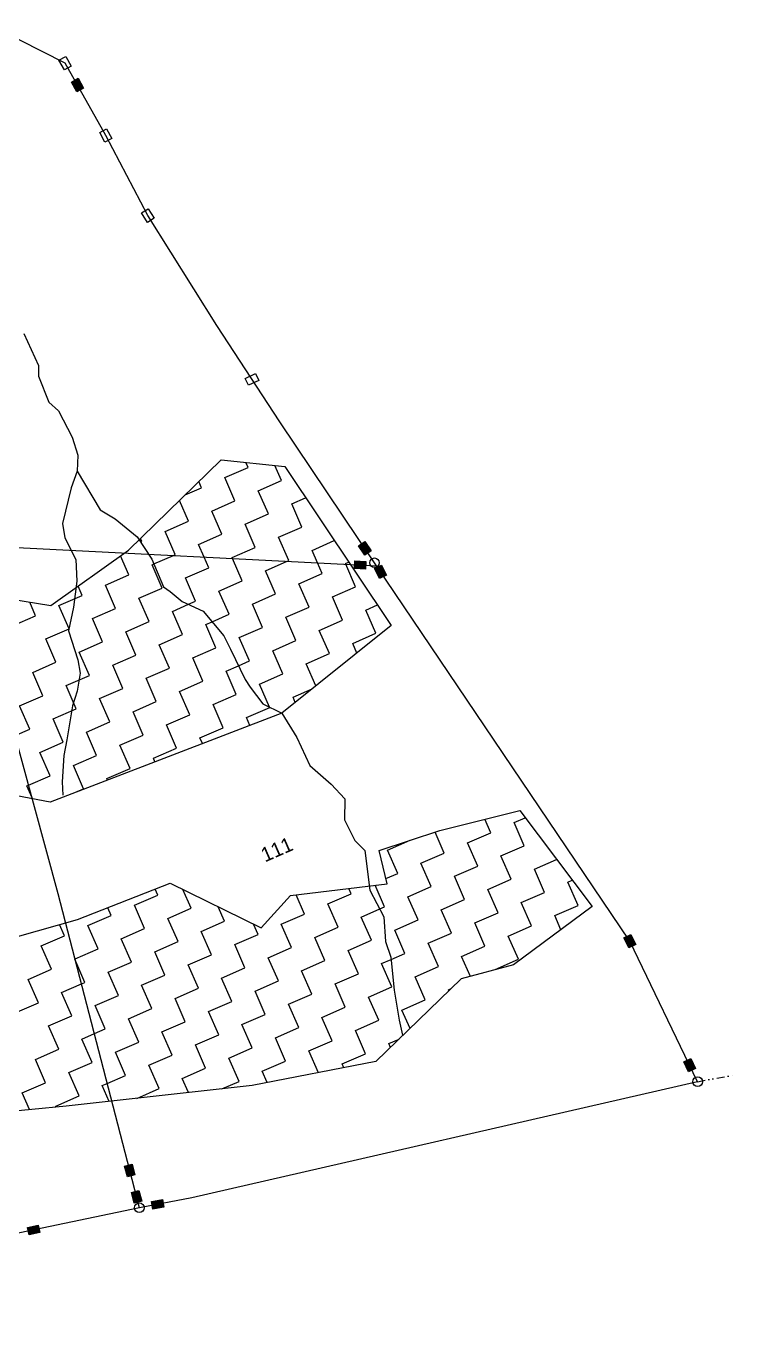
# Model space of a CAD drawing. Header units: metres. Extents: x 317389 to 323374, y 1888575 to 1892651.
# Drawn here: x 322912 to 323374, y 1889401 to 1890249 of the extents above; entities that cross this region are included whole.
import ezdxf

# ---------------------------------------------------------------- set-up
doc = ezdxf.new("R2010")
doc.units = ezdxf.units.M
doc.header["$MEASUREMENT"] = 0
doc.linetypes.add('DIVIDE', pattern=[1.25, 0.5, -0.25, 0, -0.25, 0, -0.25])
for name, color, linetype in [('LINE_WATER', 4, 'Continuous'), ('POLY_HATCH', 12, 'Continuous'), ('POLY_PARCEL', 6, 'Continuous'), ('TEXT_PARCEL', 7, 'Continuous'), ('V_BOUND_LINE', 7, 'Continuous'), ('V_DIVIDE_LINE', 7, 'DIVIDE')]:
    doc.layers.add(name, color=color, linetype=linetype)
doc.styles.add('TEXT_MAP', font='')
doc.styles.get('TEXT_MAP').set_extended_font_data('Kruti Dev 050')

msp = doc.modelspace()

# ---------------------------------------------------------------- hatches: boundary and pattern name
for points in [[(322944.84, 1890206.56), (322949.21, 1890209.02), (322945.65, 1890215.35), (322941.28, 1890212.88)], [(323132.68, 1889913.4), (323128.51, 1889910.6), (323132.56, 1889904.57), (323136.73, 1889907.37)], [(323126.11, 1889900.78), (323125.85, 1889895.76), (323133.1, 1889895.39), (323133.36, 1889900.41)], [(323142.24, 1889889.35), (323146.75, 1889891.55), (323143.57, 1889898.07), (323139.06, 1889895.87)], [(323304.74, 1889648.46), (323309.27, 1889650.64), (323306.11, 1889657.18), (323301.58, 1889654.99)], [(323345.14, 1889576.42), (323340.62, 1889574.23), (323343.78, 1889567.7), (323348.3, 1889569.88)], [(322980.88, 1889507.53), (322976.02, 1889506.27), (322977.84, 1889499.24), (322982.7, 1889500.5)], [(322985.33, 1889490.32), (322980.47, 1889489.07), (322982.28, 1889482.04), (322987.15, 1889483.29)], [(323001.58, 1889479.55), (323000.65, 1889484.49), (322993.51, 1889483.15), (322994.44, 1889478.21)], [(322920.78, 1889462.9), (322919.75, 1889467.81), (322912.64, 1889466.32), (322913.68, 1889461.4)]]:
    msp.add_hatch(color=256).paths.add_polyline_path(points)

# ---------------------------------------------------------------- linework, layer by layer
for points in [[(322937.58, 1890229.68), (322941.14, 1890223.36), (322936.77, 1890220.89), (322933.21, 1890227.22)], [(322945.65, 1890215.35), (322949.21, 1890209.02), (322944.84, 1890206.56), (322941.28, 1890212.88)], [(322964.28, 1890182.46), (322967.66, 1890176.03), (322963.21, 1890173.7), (322959.84, 1890180.13)], [(322991.37, 1890130.25), (322995.22, 1890124.1), (322990.96, 1890121.43), (322987.11, 1890127.59)], [(323054.72, 1890019.77), (323061.27, 1890022.9), (323063.44, 1890018.37), (323056.88, 1890015.24)], [(323132.56, 1889904.57), (323128.51, 1889910.6), (323132.68, 1889913.4), (323136.73, 1889907.37)], [(323133.1, 1889895.39), (323125.85, 1889895.76), (323126.11, 1889900.78), (323133.36, 1889900.41)], [(323143.57, 1889898.07), (323146.75, 1889891.55), (323142.24, 1889889.35), (323139.06, 1889895.87)], [(323306.11, 1889657.18), (323309.27, 1889650.64), (323304.74, 1889648.46), (323301.58, 1889654.99)], [(323343.78, 1889567.7), (323340.62, 1889574.23), (323345.14, 1889576.42), (323348.3, 1889569.88)], [(322977.84, 1889499.24), (322976.02, 1889506.27), (322980.88, 1889507.53), (322982.7, 1889500.5)], [(322982.28, 1889482.04), (322980.47, 1889489.07), (322985.33, 1889490.32), (322987.15, 1889483.29)], [(322993.51, 1889483.15), (323000.65, 1889484.49), (323001.58, 1889479.55), (322994.44, 1889478.21)], [(322912.64, 1889466.32), (322919.75, 1889467.81), (322920.78, 1889462.9), (322913.68, 1889461.4)]]:
    msp.add_lwpolyline(points, close=True)
for centre in [(323138.96, 1889899.55), (323349.67, 1889561.28), (322985.63, 1889479.12)]:
    msp.add_circle(centre, 3.11)
at = {"layer": 'LINE_WATER'}
for p, q in [((322910.37, 1890049), (322919.81, 1890028.05)), ((322919.81, 1890028.05), (322919.79, 1890021.11)), ((322919.79, 1890021.11), (322926.65, 1890004.14)), ((322926.65, 1890004.14), (322932.97, 1889998.58)), ((322932.97, 1889998.58), (322941.87, 1889981.39)), ((322941.87, 1889981.39), (322945.59, 1889969.7)), ((322945.59, 1889969.7), (322945.15, 1889959.25)), ((322945.15, 1889959.25), (322941.23, 1889948.5)), ((322945.15, 1889959.25), (322960.02, 1889934.12)), ((322941.23, 1889948.5), (322935.5, 1889925.24)), ((322960.02, 1889934.12), (322969.85, 1889928.16)), ((322935.5, 1889925.24), (322937.09, 1889915.83)), ((322969.85, 1889928.16), (322984.17, 1889916.38)), ((322984.17, 1889916.38), (322993.78, 1889902)), ((322937.09, 1889915.83), (322944.24, 1889901.7)), ((322944.24, 1889901.7), (322944.82, 1889887.51)), ((322993.78, 1889902), (323001.38, 1889883.97)), ((322944.82, 1889887.51), (322942.61, 1889870.69)), ((323001.38, 1889883.97), (323005.78, 1889880.9)), ((323005.78, 1889880.9), (323013.65, 1889874.35)), ((323013.65, 1889874.35), (323027.22, 1889868.08)), ((322942.61, 1889870.69), (322939.37, 1889855.25)), ((323027.22, 1889868.08), (323040.63, 1889852.02)), ((322939.37, 1889855.25), (322945.58, 1889836.22)), ((323040.63, 1889852.02), (323045.07, 1889843.15)), ((323045.07, 1889843.15), (323054.52, 1889823.42)), ((322945.58, 1889836.22), (322946.97, 1889827.57)), ((322946.97, 1889827.57), (322945.03, 1889815.92)), ((323054.52, 1889823.42), (323057.79, 1889818.47)), ((322945.03, 1889815.92), (322942.1, 1889806.23)), ((323057.79, 1889818.47), (323066.11, 1889807.69)), ((322942.1, 1889806.23), (322938.23, 1889784.2)), ((323066.11, 1889807.69), (323078.56, 1889801.47)), ((323078.56, 1889801.47), (323088.22, 1889785.73)), ((322938.23, 1889784.2), (322936.42, 1889773.87)), ((323088.22, 1889785.73), (323096.82, 1889767.3)), ((322936.42, 1889773.87), (322935.37, 1889756.84)), ((323096.82, 1889767.3), (323110.67, 1889755.32)), ((322935.37, 1889756.84), (322935.66, 1889748.1)), ((323110.67, 1889755.32), (323119.62, 1889745.64)), ((323119.62, 1889745.64), (323119.48, 1889731.99)), ((323119.48, 1889731.99), (323126.18, 1889718.55)), ((323126.18, 1889718.55), (323132.67, 1889711.96)), ((323132.67, 1889711.96), (323135.88, 1889686.18)), ((323135.88, 1889686.18), (323145.02, 1889668.71)), ((323145.02, 1889668.71), (323146.05, 1889652.62)), ((323146.05, 1889652.62), (323149.62, 1889642.49)), ((323149.62, 1889642.49), (323151.88, 1889620.95)), ((323151.88, 1889620.95), (323154.96, 1889601.47)), ((323154.96, 1889601.47), (323157.26, 1889591.64))]:
    msp.add_line(p, q, dxfattribs=at)
at = {"layer": 'POLY_HATCH'}
for p, q in [((322978.52, 1889907.82), (323039, 1889966.68)), ((323039, 1889966.68), (323080.5, 1889962.25)), ((323080.5, 1889962.25), (323149.81, 1889858.57)), ((322927.93, 1889871.62), (322978.52, 1889907.82)), ((322854.94, 1889883.45), (322927.93, 1889871.62)), ((323149.81, 1889858.57), (323078.56, 1889801.47)), ((323078.56, 1889801.47), (322927.39, 1889743.59)), ((322927.39, 1889743.59), (322896.57, 1889749.35)), ((323181.46, 1889725.04), (323233.72, 1889738.01)), ((323233.72, 1889738.01), (323280.86, 1889675.4)), ((323141.94, 1889712.01), (323181.46, 1889725.04)), ((323147.17, 1889690.32), (323141.94, 1889712.01)), ((322945.4, 1889667.04), (323005.76, 1889690.58)), ((323005.76, 1889690.58), (323065.09, 1889661.51)), ((323084.17, 1889682.54), (323147.17, 1889690.32)), ((323065.09, 1889661.51), (323084.17, 1889682.54)), ((323280.86, 1889675.4), (323229.59, 1889637.5)), ((322825.96, 1889633.18), (322945.4, 1889667.04)), ((323229.59, 1889637.5), (323195.49, 1889628.24)), ((323195.49, 1889628.24), (323139.91, 1889574.35)), ((323139.91, 1889574.35), (323059.11, 1889558.79)), ((323059.11, 1889558.79), (322937.84, 1889545.29)), ((322937.84, 1889545.29), (322814.35, 1889533.64))]:
    msp.add_line(p, q, dxfattribs=at)
at = {"layer": 'POLY_HATCH', "linetype": 'Continuous'}
for p, q in [((323041.34, 1889955.1), (323056.52, 1889961.73)), ((323056.52, 1889961.73), (323055.11, 1889964.96)), ((323078.33, 1889953.18), (323074.07, 1889962.93)), ((323026.16, 1889948.47), (323024.41, 1889952.48)), ((323047.97, 1889939.92), (323041.34, 1889955.1)), ((323063.15, 1889946.55), (323078.33, 1889953.18)), ((323015.51, 1889943.81), (323026.16, 1889948.47)), ((323069.78, 1889931.37), (323063.15, 1889946.55)), ((323084.96, 1889938.01), (323094.05, 1889941.98)), ((323017.61, 1889926.66), (323011.73, 1889940.14)), ((323032.79, 1889933.29), (323047.97, 1889939.92)), ((323039.42, 1889918.11), (323032.79, 1889933.29)), ((323091.59, 1889922.83), (323084.96, 1889938.01)), ((323002.43, 1889920.03), (323017.61, 1889926.66)), ((323054.6, 1889924.74), (323069.78, 1889931.37)), ((323061.23, 1889909.56), (323054.6, 1889924.74)), ((323009.07, 1889904.85), (323002.43, 1889920.03)), ((323024.24, 1889911.48), (323039.42, 1889918.11)), ((323076.41, 1889916.2), (323091.59, 1889922.83)), ((323083.04, 1889901.02), (323076.41, 1889916.2)), ((322987.26, 1889913.4), (322986.36, 1889915.45)), ((322986.41, 1889913.03), (322987.26, 1889913.4)), ((323027.83, 1889903.28), (323024.24, 1889911.48)), ((323046.05, 1889902.93), (323061.23, 1889909.56)), ((323098.22, 1889907.65), (323112.75, 1889914)), ((323101.78, 1889899.51), (323098.22, 1889907.65)), ((322978.71, 1889891.59), (322973.26, 1889904.06)), ((322995.15, 1889898.77), (323007.82, 1889904.31)), ((323007.82, 1889904.31), (323009.07, 1889904.85)), ((323030.88, 1889896.3), (323027.83, 1889903.28)), ((323046.31, 1889902.34), (323046.05, 1889902.93)), ((323052.69, 1889887.75), (323046.31, 1889902.34)), ((323067.87, 1889894.39), (323081.91, 1889900.52)), ((323081.91, 1889900.52), (323083.04, 1889901.02)), ((323104.85, 1889892.47), (323101.78, 1889899.51)), ((323120.03, 1889899.1), (323122.11, 1889900.01)), ((323120.27, 1889898.56), (323120.03, 1889899.1)), ((322963.53, 1889884.95), (322978.71, 1889891.59)), ((322993.89, 1889898.22), (322995.15, 1889898.77)), ((323000.52, 1889883.04), (322993.89, 1889898.22)), ((323015.7, 1889889.67), (323030.88, 1889896.3)), ((323074.5, 1889879.21), (323067.87, 1889894.39)), ((323089.68, 1889885.84), (323104.85, 1889892.47)), ((323126.67, 1889883.92), (323120.27, 1889898.56)), ((322948.35, 1889878.32), (322945.72, 1889884.35)), ((322970.16, 1889869.78), (322963.53, 1889884.95)), ((322985.34, 1889876.41), (323000.52, 1889883.04)), ((323022.33, 1889874.49), (323015.7, 1889889.67)), ((323037.51, 1889881.12), (323052.69, 1889887.75)), ((323096.31, 1889870.66), (323089.68, 1889885.84)), ((323111.49, 1889877.29), (323126.67, 1889883.92)), ((322917.99, 1889865.06), (322914.15, 1889873.85)), ((322933.17, 1889871.69), (322948.35, 1889878.32)), ((322991.97, 1889861.23), (322985.34, 1889876.41)), ((323017.71, 1889872.47), (323022.33, 1889874.49)), ((323044.14, 1889865.94), (323037.51, 1889881.12)), ((323059.32, 1889872.57), (323074.5, 1889879.21)), ((323118.12, 1889862.11), (323111.49, 1889877.29)), ((322902.81, 1889858.43), (322917.99, 1889865.06)), ((322939.8, 1889856.51), (322933.17, 1889871.69)), ((322954.98, 1889863.14), (322970.16, 1889869.78)), ((323007.15, 1889867.86), (323017.71, 1889872.47)), ((323013.78, 1889852.68), (323007.15, 1889867.86)), ((323033.05, 1889861.1), (323044.14, 1889865.94)), ((323065.95, 1889857.4), (323059.32, 1889872.57)), ((323081.13, 1889864.03), (323096.31, 1889870.66)), ((323133.3, 1889868.74), (323140.81, 1889872.03)), ((323139.93, 1889853.56), (323133.3, 1889868.74)), ((322924.62, 1889849.88), (322939.8, 1889856.51)), ((322961.61, 1889847.97), (322954.98, 1889863.14)), ((322976.79, 1889854.6), (322991.97, 1889861.23)), ((323028.96, 1889859.31), (323033.05, 1889861.1)), ((323035.59, 1889844.13), (323028.96, 1889859.31)), ((323050.77, 1889850.76), (323065.95, 1889857.4)), ((323087.76, 1889848.85), (323081.13, 1889864.03)), ((323102.94, 1889855.48), (323118.12, 1889862.11)), ((322931.25, 1889834.7), (322924.62, 1889849.88)), ((322983.42, 1889839.42), (322976.79, 1889854.6)), ((322998.6, 1889846.05), (323013.78, 1889852.68)), ((323057.4, 1889835.59), (323050.77, 1889850.76)), ((323072.58, 1889842.22), (323087.76, 1889848.85)), ((323109.57, 1889840.3), (323102.94, 1889855.48)), ((323124.75, 1889846.93), (323139.93, 1889853.56)), ((322946.43, 1889841.33), (322961.61, 1889847.97)), ((322953.06, 1889826.16), (322946.43, 1889841.33)), ((323005.23, 1889830.87), (322998.6, 1889846.05)), ((323020.41, 1889837.5), (323035.59, 1889844.13)), ((323079.21, 1889827.04), (323072.58, 1889842.22)), ((323094.39, 1889833.67), (323109.57, 1889840.3)), ((323127.48, 1889840.68), (323124.75, 1889846.93)), ((322916.08, 1889828.07), (322931.25, 1889834.7)), ((322968.24, 1889832.79), (322983.42, 1889839.42)), ((322974.88, 1889817.61), (322968.24, 1889832.79)), ((323027.04, 1889822.32), (323020.41, 1889837.5)), ((323042.22, 1889828.95), (323050.2, 1889832.44)), ((323050.2, 1889832.44), (323057.4, 1889835.59)), ((323100.7, 1889819.22), (323094.39, 1889833.67)), ((322922.71, 1889812.89), (322916.08, 1889828.07)), ((322937.89, 1889819.52), (322953.06, 1889826.16)), ((322990.05, 1889824.24), (323005.23, 1889830.87)), ((322996.69, 1889809.06), (322990.05, 1889824.24)), ((323048.85, 1889813.78), (323042.22, 1889828.95)), ((323064.03, 1889820.41), (323079.21, 1889827.04)), ((322944.52, 1889804.34), (322937.89, 1889819.52)), ((322959.7, 1889810.98), (322974.88, 1889817.61)), ((323011.86, 1889815.69), (323027.04, 1889822.32)), ((323018.5, 1889800.51), (323011.86, 1889815.69)), ((323070.56, 1889805.47), (323064.03, 1889820.41)), ((323085.84, 1889811.86), (323098.31, 1889817.31)), ((322907.53, 1889806.26), (322922.71, 1889812.89)), ((322914.16, 1889791.08), (322907.53, 1889806.26)), ((322966.33, 1889795.8), (322959.7, 1889810.98)), ((322981.51, 1889802.43), (322996.69, 1889809.06)), ((323033.67, 1889807.14), (323048.85, 1889813.78)), ((323040.31, 1889791.96), (323033.67, 1889807.14)), ((323087.31, 1889808.49), (323085.84, 1889811.86)), ((322929.34, 1889797.71), (322944.52, 1889804.34)), ((322935.97, 1889782.53), (322929.34, 1889797.71)), ((322988.14, 1889787.25), (322981.51, 1889802.43)), ((323003.32, 1889793.88), (323018.5, 1889800.51)), ((323055.49, 1889798.6), (323070.66, 1889805.23)), ((323057.71, 1889793.49), (323055.49, 1889798.6)), ((323070.66, 1889805.23), (323070.56, 1889805.47)), ((322904.54, 1889786.88), (322914.16, 1889791.08)), ((322951.15, 1889789.17), (322966.33, 1889795.8)), ((322957.78, 1889773.99), (322951.15, 1889789.17)), ((323009.95, 1889778.7), (323003.32, 1889793.88)), ((323025.13, 1889785.33), (323040.31, 1889791.96)), ((322920.79, 1889775.9), (322935.97, 1889782.53)), ((322972.96, 1889780.62), (322988.14, 1889787.25)), ((322979.59, 1889765.44), (322972.96, 1889780.62)), ((323026.74, 1889781.64), (323025.13, 1889785.33)), ((322927.42, 1889760.72), (322920.79, 1889775.9)), ((322942.6, 1889767.36), (322957.78, 1889773.99)), ((322994.77, 1889772.07), (323009.95, 1889778.7)), ((322995.77, 1889769.78), (322994.77, 1889772.07)), ((322949.23, 1889752.18), (322942.6, 1889767.36)), ((322964.41, 1889758.81), (322979.59, 1889765.44)), ((322913.38, 1889754.59), (322927.42, 1889760.72)), ((322964.8, 1889757.92), (322964.41, 1889758.81)), ((322912.24, 1889754.09), (322913.38, 1889754.59)), ((322915.64, 1889746.31), (322912.24, 1889754.09)), ((322915.89, 1889745.74), (322915.64, 1889746.31)), ((322945.18, 1889750.41), (322949.23, 1889752.18)), ((323214.79, 1889723.58), (323210.96, 1889732.36)), ((323229.97, 1889730.22), (323237.21, 1889733.38)), ((323236.6, 1889715.04), (323229.97, 1889730.22)), ((323184.43, 1889710.32), (323178.44, 1889724.04)), ((323199.61, 1889716.95), (323214.79, 1889723.58)), ((323147.44, 1889712.24), (323162.24, 1889718.7)), ((323154.07, 1889697.06), (323147.44, 1889712.24)), ((323206.24, 1889701.77), (323199.61, 1889716.95)), ((323221.42, 1889708.4), (323236.6, 1889715.04)), ((323169.25, 1889703.69), (323184.43, 1889710.32)), ((323228.05, 1889693.23), (323221.42, 1889708.4)), ((323243.23, 1889699.86), (323257.69, 1889706.17)), ((323146.36, 1889693.69), (323154.07, 1889697.06)), ((323175.88, 1889688.51), (323169.25, 1889703.69)), ((323191.06, 1889695.14), (323206.24, 1889701.77)), ((323249.86, 1889684.68), (323243.23, 1889699.86)), ((322997.57, 1889682.91), (322995.9, 1889686.74)), ((323123.72, 1889683.8), (323122.21, 1889687.24)), ((323145.53, 1889675.25), (323139.36, 1889689.36)), ((323160.7, 1889681.88), (323175.88, 1889688.51)), ((323197.69, 1889679.96), (323191.06, 1889695.14)), ((323212.87, 1889686.59), (323228.05, 1889693.23)), ((323265.04, 1889691.31), (323267.93, 1889692.57)), ((323271.67, 1889676.13), (323265.04, 1889691.31)), ((322982.39, 1889676.28), (322997.57, 1889682.91)), ((323019.38, 1889674.37), (323014.07, 1889686.51)), ((323093.36, 1889670.53), (323087.91, 1889683)), ((323108.54, 1889677.16), (323123.72, 1889683.8)), ((323167.34, 1889666.7), (323160.7, 1889681.88)), ((323182.52, 1889673.33), (323197.69, 1889679.96)), ((323219.5, 1889671.42), (323212.87, 1889686.59)), ((323234.68, 1889678.05), (323249.86, 1889684.68)), ((322967.21, 1889669.65), (322965.01, 1889674.68)), ((322989.02, 1889661.1), (322982.39, 1889676.28)), ((323004.2, 1889667.73), (323019.38, 1889674.37)), ((323041.19, 1889665.82), (323037.07, 1889675.24)), ((323078.18, 1889663.9), (323093.36, 1889670.53)), ((323115.17, 1889661.99), (323108.54, 1889677.16)), ((323130.35, 1889668.62), (323142.33, 1889673.85)), ((323142.33, 1889673.85), (323145.53, 1889675.25)), ((323189.15, 1889658.15), (323182.52, 1889673.33)), ((323204.33, 1889664.78), (323219.5, 1889671.42)), ((323241.32, 1889662.87), (323234.68, 1889678.05)), ((323256.49, 1889669.5), (323271.67, 1889676.13)), ((322936.85, 1889656.39), (322933.66, 1889663.71)), ((322952.03, 1889663.02), (322967.21, 1889669.65)), ((322958.66, 1889647.84), (322952.03, 1889663.02)), ((323010.83, 1889652.55), (323004.2, 1889667.73)), ((323026.01, 1889659.19), (323041.19, 1889665.82)), ((323063, 1889657.27), (323060.07, 1889663.97)), ((323084.81, 1889648.72), (323078.18, 1889663.9)), ((323099.99, 1889655.35), (323115.17, 1889661.99)), ((323136.98, 1889653.44), (323130.35, 1889668.62)), ((323152.16, 1889660.07), (323167.34, 1889666.7)), ((323210.96, 1889649.61), (323204.33, 1889664.78)), ((323226.14, 1889656.24), (323241.32, 1889662.87)), ((323260.49, 1889660.35), (323256.49, 1889669.5)), ((322921.67, 1889649.76), (322936.85, 1889656.39)), ((322973.84, 1889654.47), (322989.02, 1889661.1)), ((322980.47, 1889639.29), (322973.84, 1889654.47)), ((323032.64, 1889644.01), (323026.01, 1889659.19)), ((323047.82, 1889650.64), (323063, 1889657.27)), ((323106.62, 1889640.17), (323099.99, 1889655.35)), ((323121.8, 1889646.81), (323136.98, 1889653.44)), ((323158.79, 1889644.89), (323152.16, 1889660.07)), ((323173.97, 1889651.52), (323189.15, 1889658.15)), ((323232.77, 1889641.06), (323226.14, 1889656.24)), ((322928.3, 1889634.58), (322921.67, 1889649.76)), ((322943.72, 1889641.31), (322958.66, 1889647.84)), ((322995.65, 1889645.92), (323010.83, 1889652.55)), ((323002.28, 1889630.74), (322995.65, 1889645.92)), ((323054.45, 1889635.46), (323047.82, 1889650.64)), ((323069.63, 1889642.09), (323084.81, 1889648.72)), ((323128.43, 1889631.63), (323121.8, 1889646.81)), ((323149.78, 1889640.95), (323158.79, 1889644.89)), ((323180.6, 1889636.34), (323173.97, 1889651.52)), ((323195.78, 1889642.97), (323210.96, 1889649.61)), ((322943.48, 1889641.21), (322943.72, 1889641.31)), ((322944.13, 1889639.72), (322943.48, 1889641.21)), ((322950.12, 1889626.03), (322944.13, 1889639.72)), ((322965.29, 1889632.66), (322980.47, 1889639.29)), ((323017.46, 1889637.38), (323032.64, 1889644.01)), ((323024.09, 1889622.2), (323017.46, 1889637.38)), ((323076.26, 1889626.91), (323069.63, 1889642.09)), ((323091.44, 1889633.54), (323106.62, 1889640.17)), ((323143.61, 1889638.26), (323149.78, 1889640.95)), ((323150.24, 1889623.08), (323143.61, 1889638.26)), ((323165.42, 1889629.71), (323180.6, 1889636.34)), ((323201.5, 1889629.87), (323195.78, 1889642.97)), ((323217.59, 1889634.43), (323232.77, 1889641.06)), ((322913.13, 1889627.95), (322928.3, 1889634.58)), ((322919.76, 1889612.77), (322913.13, 1889627.95)), ((322971.93, 1889617.48), (322965.29, 1889632.66)), ((322987.1, 1889624.11), (323002.28, 1889630.74)), ((323039.27, 1889628.83), (323054.45, 1889635.46)), ((323045.9, 1889613.65), (323039.27, 1889628.83)), ((323098.07, 1889618.36), (323091.44, 1889633.54)), ((323113.25, 1889625), (323128.43, 1889631.63)), ((323172.05, 1889614.53), (323165.42, 1889629.71)), ((323217.66, 1889634.26), (323217.59, 1889634.43)), ((322934.94, 1889619.4), (322947.92, 1889625.07)), ((322941.57, 1889604.22), (322934.94, 1889619.4)), ((322947.92, 1889625.07), (322950.12, 1889626.03)), ((322993.74, 1889608.93), (322987.1, 1889624.11)), ((323008.92, 1889615.57), (323024.09, 1889622.2)), ((323061.08, 1889620.28), (323076.26, 1889626.91)), ((323067.71, 1889605.1), (323061.08, 1889620.28)), ((323119.88, 1889609.82), (323113.25, 1889625)), ((323135.06, 1889616.45), (323150.24, 1889623.08)), ((323187.23, 1889621.16), (323188.98, 1889621.93)), ((323187.52, 1889620.51), (323187.23, 1889621.16)), ((322904.58, 1889606.13), (322919.76, 1889612.77)), ((322956.75, 1889610.85), (322971.93, 1889617.48)), ((322963.38, 1889595.67), (322956.75, 1889610.85)), ((323015.55, 1889600.39), (323008.92, 1889615.57)), ((323030.73, 1889607.02), (323045.9, 1889613.65)), ((323082.89, 1889611.73), (323098.07, 1889618.36)), ((323089.53, 1889596.55), (323082.89, 1889611.73)), ((323141.69, 1889601.27), (323135.06, 1889616.45)), ((323156.87, 1889607.9), (323172.05, 1889614.53)), ((322926.39, 1889597.59), (322941.57, 1889604.22)), ((322978.56, 1889602.3), (322993.74, 1889608.93)), ((322985.19, 1889587.12), (322978.56, 1889602.3)), ((323037.36, 1889591.84), (323030.73, 1889607.02)), ((323052.54, 1889598.47), (323067.71, 1889605.1)), ((323104.7, 1889603.19), (323119.88, 1889609.82)), ((323111.34, 1889588.01), (323104.7, 1889603.19)), ((323162.12, 1889595.88), (323156.87, 1889607.9)), ((322933.02, 1889582.41), (322926.39, 1889597.59)), ((322956.31, 1889592.58), (322963.38, 1889595.67)), ((323000.37, 1889593.75), (323015.55, 1889600.39)), ((323007, 1889578.58), (323000.37, 1889593.75)), ((323059.17, 1889583.29), (323052.54, 1889598.47)), ((323074.35, 1889589.92), (323089.53, 1889596.55)), ((323126.51, 1889594.64), (323141.69, 1889601.27)), ((323133.15, 1889579.46), (323126.51, 1889594.64)), ((322948.2, 1889589.04), (322956.31, 1889592.58)), ((322954.83, 1889573.86), (322948.2, 1889589.04)), ((322970.01, 1889580.49), (322985.19, 1889587.12)), ((323022.18, 1889585.21), (323037.36, 1889591.84)), ((323028.81, 1889570.03), (323022.18, 1889585.21)), ((323080.98, 1889574.74), (323074.35, 1889589.92)), ((323096.16, 1889581.38), (323111.34, 1889588.01)), ((323148.33, 1889586.09), (323155.05, 1889589.03)), ((323149.42, 1889583.57), (323148.33, 1889586.09)), ((322917.84, 1889575.78), (322933.02, 1889582.41)), ((322976.64, 1889565.31), (322970.01, 1889580.49)), ((322991.82, 1889571.94), (323007, 1889578.58)), ((323043.99, 1889576.66), (323059.17, 1889583.29)), ((323050.62, 1889561.48), (323043.99, 1889576.66)), ((323102.38, 1889567.12), (323096.16, 1889581.38)), ((323117.97, 1889572.83), (323133.15, 1889579.46)), ((322924.47, 1889560.6), (322917.84, 1889575.78)), ((322939.65, 1889567.23), (322954.83, 1889573.86)), ((322998.45, 1889556.77), (322991.82, 1889571.94)), ((323013.63, 1889563.4), (323028.81, 1889570.03)), ((323065.8, 1889568.11), (323080.98, 1889574.74)), ((323069.04, 1889560.7), (323065.8, 1889568.11)), ((323119.06, 1889570.33), (323117.97, 1889572.83)), ((322909.29, 1889553.97), (322924.47, 1889560.6)), ((322946.28, 1889552.05), (322939.65, 1889567.23)), ((322961.46, 1889558.68), (322964.71, 1889560.1)), ((322964.71, 1889560.1), (322976.64, 1889565.31)), ((323017.66, 1889554.17), (323013.63, 1889563.4)), ((323039.44, 1889556.6), (323050.62, 1889561.48)), ((322914.07, 1889543.04), (322909.29, 1889553.97)), ((322931.1, 1889545.42), (322946.28, 1889552.05)), ((322965.95, 1889548.42), (322961.46, 1889558.68)), ((322983.92, 1889550.42), (322998.45, 1889556.77)), ((322931.43, 1889544.68), (322931.1, 1889545.42))]:
    msp.add_line(p, q, dxfattribs=at)
at = {"layer": 'POLY_PARCEL'}
for p, q in [((322870.5, 1889911.32), (323140.32, 1889897.54)), ((322932.76, 1889683.75), (322870.5, 1889911.32)), ((322985.63, 1889479.12), (322932.76, 1889683.75))]:
    msp.add_line(p, q, dxfattribs=at)
at = {"layer": 'V_BOUND_LINE'}
for p, q in [((322937.17, 1890225.29), (322889.31, 1890249.44)), ((322963.75, 1890178.08), (322937.17, 1890225.29)), ((322991.16, 1890125.84), (322963.75, 1890178.08)), ((323036.04, 1890054.19), (322991.16, 1890125.84)), ((323077.15, 1889991.53), (323036.04, 1890054.19)), ((323138.96, 1889899.55), (323077.15, 1889991.53)), ((323140.32, 1889897.54), (323138.96, 1889899.55)), ((323305.43, 1889652.82), (323140.32, 1889897.54)), ((323349.67, 1889561.28), (323305.43, 1889652.82)), ((323349.67, 1889561.28), (323019.83, 1889485.52)), ((323019.83, 1889485.52), (322985.63, 1889479.12)), ((322985.63, 1889479.12), (322613.32, 1889400.73))]:
    msp.add_line(p, q, dxfattribs=at)
at = {"layer": 'V_DIVIDE_LINE', "ltscale": 10}
msp.add_line((323349.67, 1889561.28), (323374.01, 1889565.61), dxfattribs=at)

# ---------------------------------------------------------------- texts
at = {"layer": 'TEXT_PARCEL', "style": 'TEXT_MAP'}
msp.add_text('111', height=9.391, rotation=23.59957, dxfattribs=at).set_placement((323067.52, 1889704.17))

doc.saveas('drawing.dxf')
